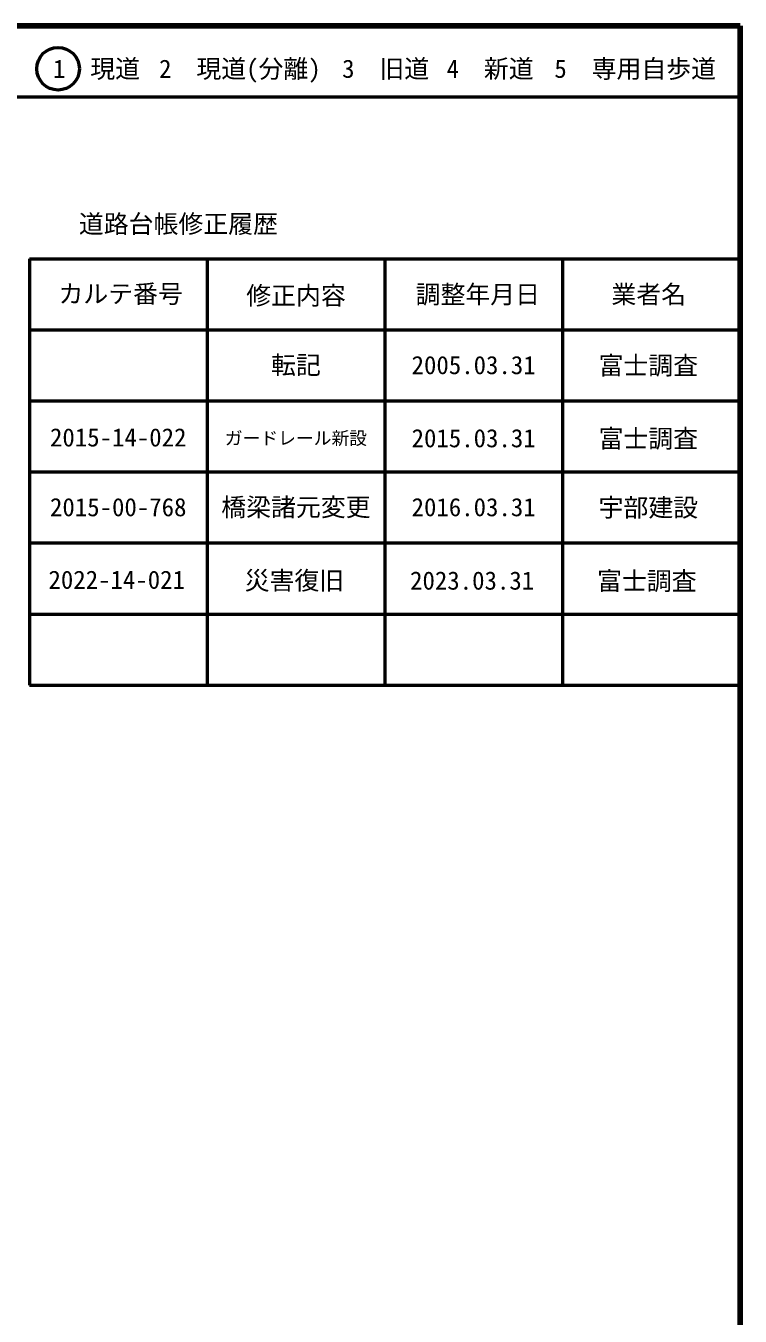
# Model space of a CAD drawing. Units: millimetres, scale not verified. Extents: x 40000 to 680000, y 20000 to 380000.
# Drawn here: x 579500 to 680000, y 198357 to 380000 of the extents above; entities that cross this region are included whole.
import ezdxf
from ezdxf.enums import TextEntityAlignment as Align

# ---------------------------------------------------------------- set-up
doc = ezdxf.new("R2010")
doc.units = ezdxf.units.MM
doc.header["$LTSCALE"] = 1000
for name, color, linetype, lineweight in [('M-TTL', 2, 'Continuous', 140), ('M-TTL-FRAM', 2, 'Continuous', 50), ('M-TTL-LINE', 7, 'Continuous', 50)]:
    doc.layers.add(name, color=color, linetype=linetype, lineweight=lineweight)
doc.layers.add('M-TTL-TXT', color=7, linetype='Continuous')
doc.styles.add('ＭＳ ゴシック', font='')
doc.styles.get('ＭＳ ゴシック').set_extended_font_data('MS Gothic')

msp = doc.modelspace()

# ---------------------------------------------------------------- linework, layer by layer
at = {"layer": 'M-TTL'}
for p, q in [((680000, 380000), (40000, 380000)), ((680000, 20000), (680000, 380000))]:
    msp.add_line(p, q, dxfattribs=at)
at = {"layer": 'M-TTL-FRAM'}
for p, q in [((580000, 347197), (580000, 287197)), ((580000, 347197), (680000, 347197)), ((580000, 287197), (680000, 287197))]:
    msp.add_line(p, q, dxfattribs=at)
at = {"layer": 'M-TTL-LINE'}
for p, q in [((40000, 370000), (680000, 370000)), ((605000, 347197), (605000, 287197)), ((630000, 347197), (630000, 287197)), ((655000, 347197), (655000, 287197)), ((580000, 337197), (680000, 337197)), ((580000, 327197), (680000, 327197)), ((580000, 317197), (680000, 317197)), ((580000, 307197), (680000, 307197)), ((580000, 297197), (680000, 297197))]:
    msp.add_line(p, q, dxfattribs=at)
msp.add_circle((584031, 373958), 3000, dxfattribs=at)

# ---------------------------------------------------------------- texts
at = {"layer": 'M-TTL-TXT', "style": 'ＭＳ ゴシック'}
for s, height, p in [('1\u3000現道', 2566, (589448, 373958)), ('2\u3000現道(分離)', 2566, (609619, 373958)), ('3\u3000旧道', 2566, (630121, 373958)), ('4\u3000新道', 2566, (644824, 373958)), ('5\u3000専用自歩道', 2566, (665228, 373958)), ('道路台帳修正履歴', 2566, (600968, 352113)), ('カルテ番号', 2566, (592839, 342277)), ('修正内容', 2566, (617509, 342023)), ('調整年月日', 2566, (643089, 342197)), ('業者名', 2566, (667134, 342197)), ('転記', 2566, (617500, 332245)), ('2005.03.31', 2566, (642500, 332245)), ('富士調査', 2566, (667077, 332189)), ('富士調査', 2566, (667077, 321895)), ('2015-14-022', 2566, (592500, 322064)), ('ガードレール新設', 1833, (617500, 321952)), ('2015.03.31', 2566, (642500, 321952)), ('2015-00-768', 2566, (592500, 312245)), ('橋梁諸元変更', 2566, (617500, 312245)), ('2016.03.31', 2566, (642500, 312245)), ('宇部建設', 2566, (667077, 312189)), ('災害復旧', 2566, (617289, 301913)), ('富士調査', 2566, (666866, 301857)), ('2022-14-021', 2566, (592289, 302025)), ('2023.03.31', 2566, (642289, 301913))]:
    msp.add_text(s, height=height, dxfattribs=at).set_placement(p, align=Align.MIDDLE_CENTER)

doc.saveas('drawing.dxf')
